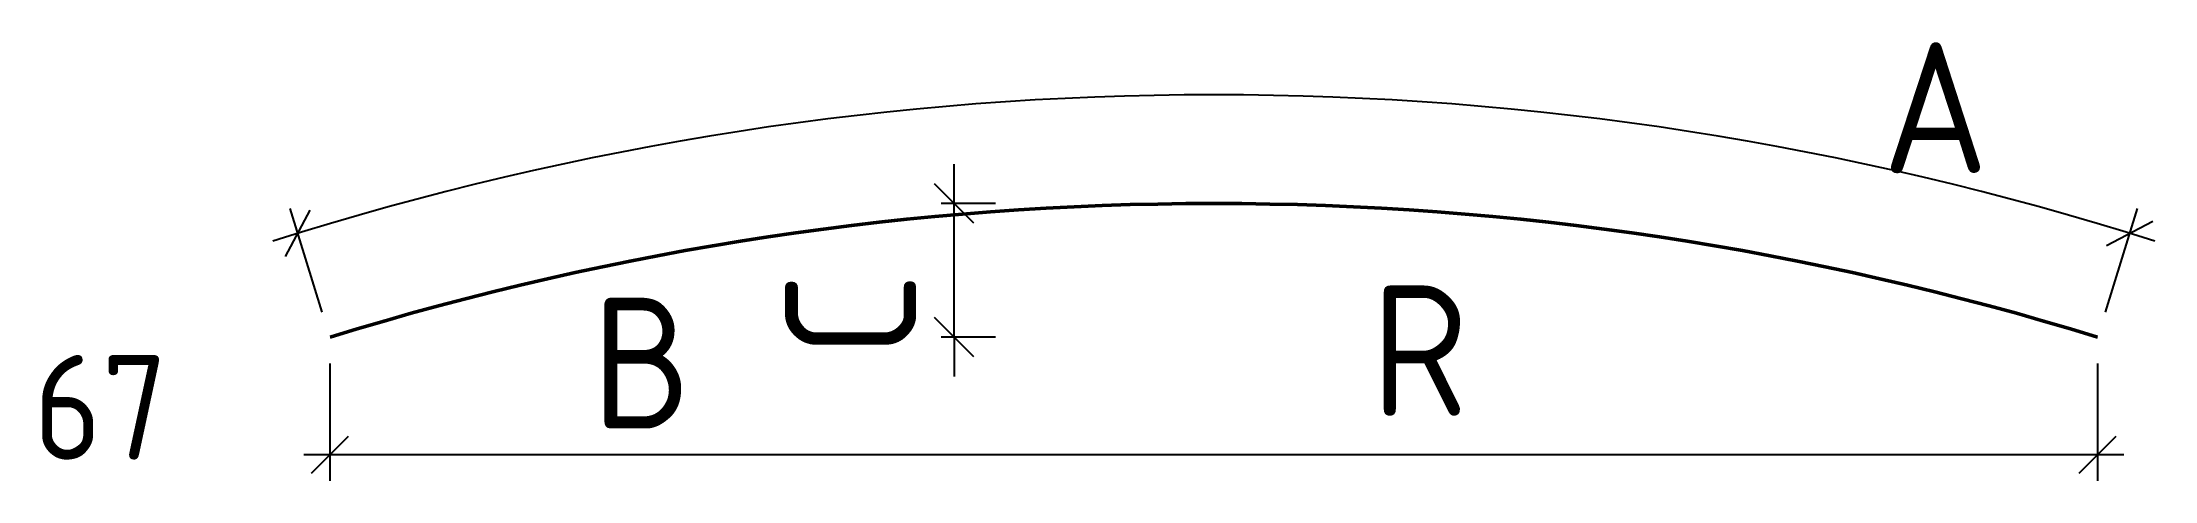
# Model space of a CAD drawing. Extents: x 234219 to 234622, y -51194 to -51111.
import ezdxf
from ezdxf.enums import TextEntityAlignment as Align

# ---------------------------------------------------------------- set-up
doc = ezdxf.new("R2010")
doc.units = 0
doc.layers.add('posedit.mtr.bar', color=7, linetype='Continuous', lineweight=50)
doc.layers.add('posedit.mtr.hidden', color=144, linetype='Continuous', plot=False)
doc.layers.add('posedit.mtr.lenght', color=183, linetype='Continuous')
doc.layers.add('posedit.mtr.text', color=3, linetype='Continuous')
doc.styles.add('posedit.ISOCPEUR', font='isocpeur.ttf', dxfattribs={"width": 0.9})

msp = doc.modelspace()

# ---------------------------------------------------------------- linework, layer by layer
at = {"layer": 'posedit.mtr.bar'}
msp.add_arc((234442.84, -51711.42), 570.05, 72.7818, 107.2182, dxfattribs=at)
at = {"layer": 'posedit.mtr.lenght'}
for p, q in [((234393.27, -51141.38), (234393.27, -51133.88)), ((234397.02, -51145.13), (234389.52, -51137.63)), ((234265.61, -51151.51), (234270.29, -51142.67)), ((234272.61, -51162.15), (234266.47, -51142.32)), ((234401.15, -51141.38), (234390.77, -51141.38)), ((234393.27, -51166.92), (234393.27, -51141.38)), ((234613.06, -51162.15), (234619.2, -51142.32)), ((234613.29, -51149.41), (234622.15, -51144.77)), ((234397.02, -51170.67), (234389.52, -51163.17)), ((234401.15, -51166.92), (234390.77, -51166.92)), ((234393.27, -51166.92), (234393.27, -51174.42)), ((234274.09, -51171.92), (234274.09, -51194.34)), ((234611.58, -51171.92), (234611.58, -51194.34)), ((234270.56, -51192.88), (234277.63, -51185.81)), ((234608.04, -51192.88), (234615.11, -51185.81)), ((234269.09, -51189.34), (234616.58, -51189.34))]:
    msp.add_line(p, q, dxfattribs=at)
msp.add_lwpolyline([(234467.94, -51141.93, 0, 4, 0), (234467.41, -51153.92, 0, 0, 0), (234466.18, -51181.86, 0, 0, 0)], format="xyseb", dxfattribs=at)
msp.add_arc((234442.84, -51711.42), 590.81, 72.29688, 107.70312, dxfattribs=at)

# ---------------------------------------------------------------- texts
at = {"layer": 'posedit.mtr.hidden', "style": 'posedit.ISOCPEUR', "width": 0.9}
msp.add_text('67', height=20, dxfattribs=at).set_placement((234217.48, -51190.3))
at = {"layer": 'posedit.mtr.text', "style": 'posedit.ISOCPEUR', "width": 0.9}
for tag, p in [('A', (234580.62, -51123.06)), ('B', (234333.64, -51171.84))]:
    msp.add_attdef(tag, text='', height=25, dxfattribs=at).set_placement(p, align=Align.MIDDLE_CENTER)
msp.add_attdef('C', text='', height=25, rotation=90, dxfattribs=at).set_placement((234373.54, -51170.78), align=Align.MIDDLE_LEFT)
msp.add_attdef('R', (234472.87, -51181.93), '', height=25, dxfattribs=at)

doc.saveas('drawing.dxf')
